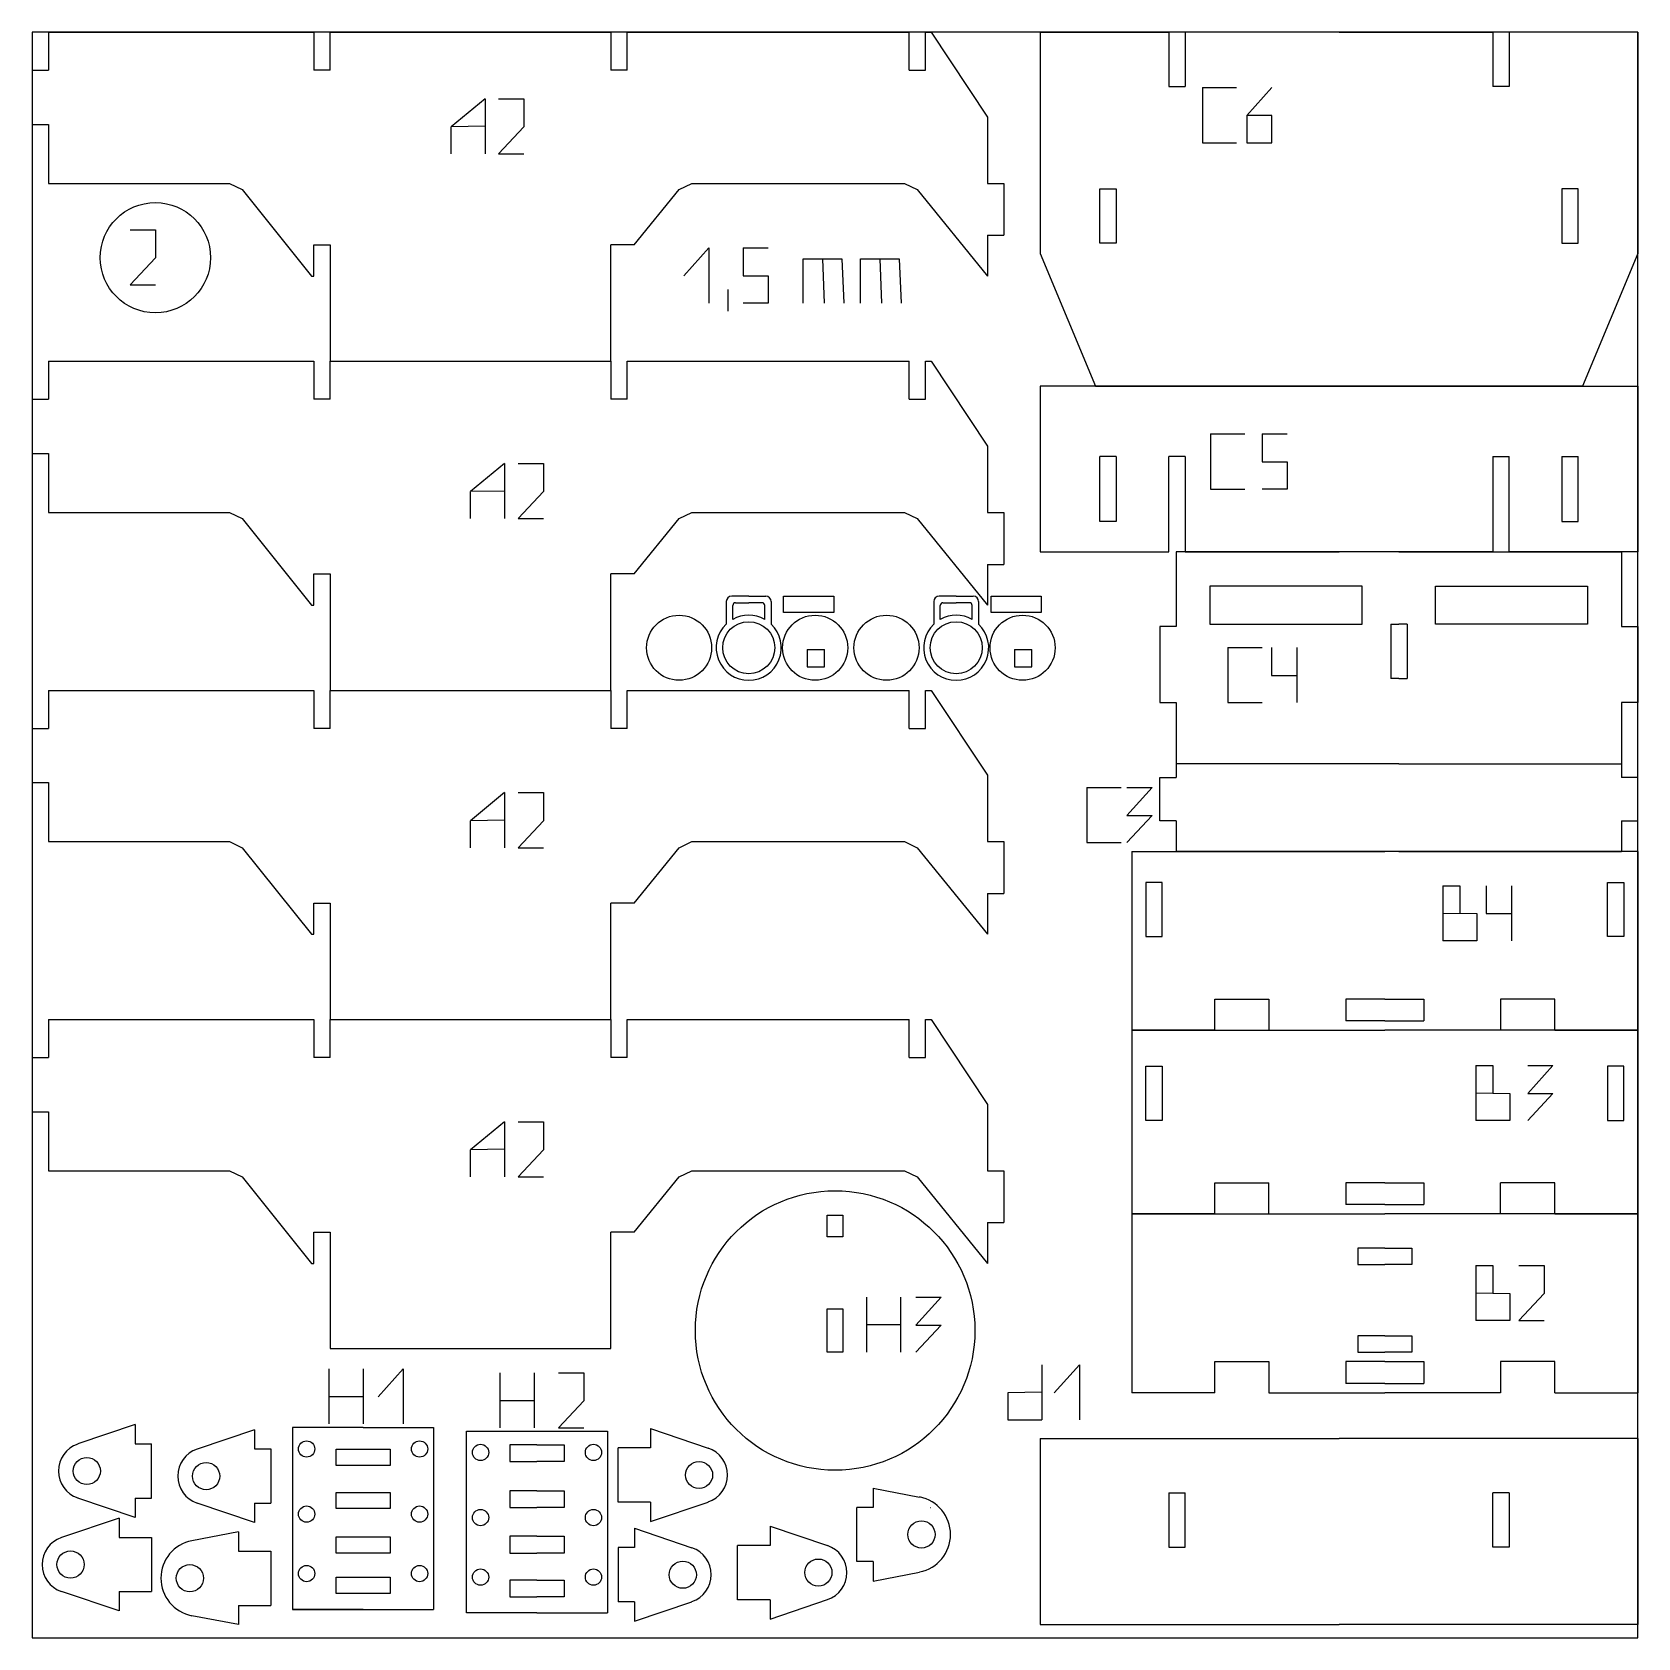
# Model space of a CAD drawing. Header units: millimetres. Extents: x 0 to 148, y 0 to 148.
import ezdxf

# ---------------------------------------------------------------- set-up
doc = ezdxf.new("R2010")
doc.units = ezdxf.units.MM
doc.linetypes.add('K5LT_BASIC', pattern=[0])

# ---------------------------------------------------------------- blocks, each defined once
blk = doc.blocks.new('U0')
at = {"color": 5, "linetype": 'K5LT_BASIC', "true_color": 0x0000ff}
for p, q in [((148, 148), (0, 148)), ((0, 148), (0, 0)), ((148, 0), (148, 148)), ((0, 0), (148, 0))]:
    blk.add_line(p, q, dxfattribs=at)

msp = doc.modelspace()

# ---------------------------------------------------------------- linework, layer by layer
at = {"color": 5, "linetype": 'K5LT_BASIC', "true_color": 0x0000ff}
for p, q in [((1.5, 148), (25.97, 148)), ((1.5, 148), (1.5, 144.5)), ((25.97, 148), (25.97, 144.5)), ((27.47, 144.5), (27.47, 148)), ((27.47, 148), (53.35, 148)), ((53.35, 148), (53.35, 144.5)), ((54.85, 144.5), (54.85, 148)), ((54.85, 148), (80.85, 148)), ((80.85, 144.5), (80.85, 148)), ((82.35, 144.5), (82.35, 148)), ((82.35, 148), (82.86, 148)), ((82.86, 148), (88.07, 140.16)), ((92.91, 148), (104.78, 148)), ((92.91, 148), (92.91, 127.6)), ((104.78, 148), (104.78, 143)), ((120.46, 148), (106.28, 148)), ((106.28, 148), (106.28, 143)), ((120.46, 148), (134.63, 148)), ((134.63, 148), (134.63, 143)), ((148, 148), (136.13, 148)), ((136.13, 148), (136.13, 143)), ((148, 148), (148, 127.6)), ((0, 144.5), (0, 139.5)), ((0, 144.5), (1.5, 144.5)), ((27.47, 144.5), (25.97, 144.5)), ((54.85, 144.5), (53.35, 144.5)), ((80.85, 144.5), (82.35, 144.5)), ((104.78, 143), (106.28, 143)), ((107.87, 142.88), (111.01, 142.88)), ((107.87, 142.88), (107.87, 137.8)), ((114.26, 142.88), (111.95, 140.3)), ((136.13, 143), (134.63, 143)), ((41.75, 141.85), (38.61, 139.27)), ((41.75, 141.85), (41.75, 136.78)), ((43, 141.85), (45.32, 141.85)), ((45.32, 141.85), (45.32, 139.27)), ((0, 139.5), (1.5, 139.5)), ((1.5, 139.5), (1.5, 134.05)), ((41.75, 139.32), (38.61, 139.27)), ((38.61, 136.78), (38.61, 139.27)), ((45.32, 139.27), (43, 136.78)), ((88.07, 140.16), (88.07, 134.05)), ((111.95, 140.3), (111.95, 137.8)), ((114.26, 140.3), (111.95, 140.3)), ((114.26, 137.8), (114.26, 140.3)), ((107.87, 137.8), (111.01, 137.8)), ((111.95, 137.8), (114.26, 137.8)), ((43, 136.78), (45.32, 136.78)), ((1.5, 134.05), (18.19, 134.05)), ((18.19, 134.05), (19.36, 133.49)), ((19.36, 133.49), (25.74, 125.51)), ((55.5, 128.4), (59.63, 133.5)), ((59.63, 133.5), (60.79, 134.05)), ((60.79, 134.05), (80.41, 134.05)), ((80.41, 134.05), (81.57, 133.5)), ((81.57, 133.5), (88.07, 125.51)), ((88.07, 134.05), (89.57, 134.05)), ((89.57, 134.05), (89.57, 129.28)), ((98.42, 128.56), (98.42, 133.56)), ((98.42, 133.56), (99.92, 133.56)), ((99.92, 133.56), (99.92, 128.56)), ((142.49, 133.56), (140.99, 133.56)), ((140.99, 133.56), (140.99, 128.56)), ((142.49, 128.56), (142.49, 133.56)), ((9.04, 129.79), (11.36, 129.79)), ((11.36, 129.79), (11.36, 127.21)), ((88.07, 129.28), (89.57, 129.28)), ((88.07, 129.28), (88.07, 125.51)), ((25.97, 128.4), (27.47, 128.4)), ((25.97, 125.51), (25.97, 128.4)), ((27.47, 128.4), (27.47, 117.67)), ((53.35, 117.67), (53.35, 128.4)), ((55.5, 128.4), (53.35, 128.4)), ((60.06, 125.53), (62.37, 128.11)), ((62.37, 128.11), (62.37, 123.03)), ((65.53, 128.11), (67.85, 128.11)), ((65.53, 128.11), (65.53, 125.53)), ((92.91, 127.6), (98.01, 115.38)), ((99.92, 128.56), (98.42, 128.56)), ((140.99, 128.56), (142.49, 128.56)), ((148, 127.6), (142.9, 115.38)), ((11.36, 127.21), (9.04, 124.71)), ((71.07, 123.03), (71.07, 127.1)), ((71.07, 127.1), (74.63, 127.1)), ((72.85, 127.1), (72.99, 123.03)), ((74.63, 127.1), (74.82, 123.03)), ((76.36, 123.03), (76.36, 127.1)), ((76.36, 127.1), (79.92, 127.1)), ((78.14, 127.1), (78.28, 123.03)), ((79.92, 127.1), (80.11, 123.03)), ((9.04, 124.71), (11.36, 124.71)), ((25.74, 125.51), (25.97, 125.51)), ((27.47, 125.51), (27.47, 117.67)), ((65.53, 125.53), (67.85, 125.53)), ((67.85, 125.53), (67.85, 123.03)), ((64.11, 124.28), (64.11, 122.28)), ((67.85, 123.03), (65.53, 123.03)), ((1.5, 117.67), (25.97, 117.67)), ((1.5, 117.67), (1.5, 114.17)), ((25.97, 117.67), (25.97, 114.17)), ((27.47, 117.67), (53.35, 117.67)), ((27.47, 114.17), (27.47, 117.67)), ((27.47, 117.67), (53.35, 117.67)), ((53.35, 117.67), (53.35, 114.17)), ((54.85, 114.17), (54.85, 117.67)), ((54.85, 117.67), (80.85, 117.67)), ((80.85, 114.17), (80.85, 117.67)), ((82.35, 114.17), (82.35, 117.67)), ((82.35, 117.67), (82.86, 117.67)), ((82.86, 117.67), (88.07, 109.83)), ((0, 114.17), (0, 109.17)), ((0, 114.17), (1.5, 114.17)), ((27.47, 114.17), (25.97, 114.17)), ((54.85, 114.17), (53.35, 114.17)), ((80.85, 114.17), (82.35, 114.17)), ((120.46, 115.38), (92.91, 115.38)), ((92.91, 115.38), (92.91, 100.11)), ((98.01, 115.38), (120.46, 115.38)), ((142.9, 115.38), (120.46, 115.38)), ((120.46, 115.38), (148, 115.38)), ((148, 115.38), (148, 100.11)), ((88.07, 109.83), (88.07, 103.72)), ((108.62, 110.96), (111.76, 110.96)), ((108.62, 110.96), (108.62, 105.88)), ((113.37, 110.96), (115.68, 110.96)), ((113.37, 110.96), (113.37, 108.38)), ((0, 109.17), (1.5, 109.17)), ((1.5, 109.17), (1.5, 103.72)), ((43.55, 108.23), (40.41, 105.65)), ((43.55, 108.23), (43.55, 103.16)), ((44.8, 108.23), (47.12, 108.23)), ((47.12, 108.23), (47.12, 105.65)), ((99.92, 108.88), (98.42, 108.88)), ((98.42, 102.88), (98.42, 108.88)), ((99.92, 108.88), (99.92, 102.88)), ((106.28, 108.88), (104.78, 108.88)), ((104.78, 100.11), (104.78, 108.88)), ((106.28, 108.88), (106.28, 100.11)), ((113.37, 108.38), (115.68, 108.38)), ((115.68, 108.38), (115.68, 105.88)), ((134.63, 108.88), (136.13, 108.88)), ((134.63, 108.88), (134.63, 100.11)), ((136.13, 100.11), (136.13, 108.88)), ((140.99, 108.88), (142.49, 108.88)), ((140.99, 108.88), (140.99, 102.88)), ((142.49, 102.88), (142.49, 108.88)), ((43.55, 105.69), (40.41, 105.65)), ((40.41, 103.16), (40.41, 105.65)), ((47.12, 105.65), (44.8, 103.16)), ((108.62, 105.88), (111.76, 105.88)), ((115.68, 105.88), (113.37, 105.88)), ((1.5, 103.72), (18.19, 103.72)), ((18.19, 103.72), (19.36, 103.16)), ((59.63, 103.16), (60.79, 103.72)), ((60.79, 103.72), (80.41, 103.72)), ((80.41, 103.72), (81.57, 103.17)), ((88.07, 103.72), (89.57, 103.72)), ((89.57, 103.72), (89.57, 98.94)), ((19.36, 103.16), (25.74, 95.18)), ((44.8, 103.16), (47.12, 103.16)), ((55.5, 98.07), (59.63, 103.16)), ((81.57, 103.17), (88.07, 95.18)), ((99.92, 102.88), (98.42, 102.88)), ((140.99, 102.88), (142.49, 102.88)), ((92.91, 100.11), (104.78, 100.11)), ((125.97, 100.11), (105.43, 100.11)), ((105.43, 100.11), (105.43, 93.21)), ((106.28, 100.11), (120.46, 100.11)), ((134.63, 100.11), (120.46, 100.11)), ((125.97, 100.11), (146.5, 100.11)), ((148, 100.11), (136.13, 100.11)), ((146.5, 100.11), (146.5, 93.21)), ((25.97, 98.07), (27.47, 98.07)), ((25.97, 95.18), (25.97, 98.07)), ((27.47, 98.07), (27.47, 87.33)), ((53.35, 87.33), (53.35, 98.07)), ((55.5, 98.07), (53.35, 98.07)), ((88.07, 98.94), (89.57, 98.94)), ((88.07, 98.94), (88.07, 95.18)), ((108.56, 96.93), (108.56, 93.43)), ((122.58, 96.93), (108.56, 96.93)), ((122.58, 93.43), (122.58, 96.93)), ((129.35, 93.43), (129.35, 96.93)), ((129.35, 96.93), (143.37, 96.93)), ((143.37, 96.93), (143.37, 93.43)), ((25.74, 95.18), (25.97, 95.18)), ((27.47, 95.18), (27.47, 87.33)), ((63.98, 95.51), (63.98, 93.43)), ((66.05, 96.01), (64.48, 96.01)), ((64.58, 93.87), (64.58, 95.16)), ((64.83, 95.41), (66.05, 95.41)), ((66.05, 96.01), (67.62, 96.01)), ((67.27, 95.41), (66.05, 95.41)), ((67.52, 93.87), (67.52, 95.16)), ((68.12, 95.51), (68.12, 93.43)), ((69.26, 96.01), (73.89, 96.01)), ((69.26, 94.51), (69.26, 96.01)), ((73.89, 96.01), (73.89, 94.51)), ((83.1, 95.51), (83.1, 93.43)), ((85.17, 96.01), (83.6, 96.01)), ((83.7, 93.87), (83.7, 95.16)), ((83.95, 95.41), (85.17, 95.41)), ((85.17, 96.01), (86.74, 96.01)), ((86.39, 95.41), (85.17, 95.41)), ((86.64, 93.87), (86.64, 95.16)), ((87.24, 95.51), (87.24, 93.43)), ((88.38, 96.01), (93.01, 96.01)), ((88.38, 94.51), (88.38, 96.01)), ((93.01, 96.01), (93.01, 94.51)), ((73.89, 94.51), (69.26, 94.51)), ((93.01, 94.51), (88.38, 94.51)), ((108.56, 93.43), (122.58, 93.43)), ((125.22, 93.43), (125.97, 93.43)), ((125.22, 93.43), (125.22, 88.43)), ((126.72, 93.43), (125.97, 93.43)), ((126.72, 93.43), (126.72, 88.43)), ((143.37, 93.43), (129.35, 93.43)), ((105.43, 93.21), (103.93, 93.21)), ((103.93, 93.21), (103.93, 86.21)), ((146.5, 93.21), (148, 93.21)), ((148, 93.21), (148, 86.21)), ((71.42, 91.11), (71.42, 89.51)), ((71.42, 91.11), (73.02, 91.11)), ((73.02, 89.51), (73.02, 91.11)), ((90.54, 91.11), (90.54, 89.51)), ((90.54, 91.11), (92.14, 91.11)), ((92.14, 89.51), (92.14, 91.11)), ((110.22, 91.29), (113.36, 91.29)), ((110.22, 91.29), (110.22, 86.21)), ((114.24, 91.29), (114.24, 88.71)), ((116.56, 91.29), (116.56, 86.21)), ((71.42, 89.51), (73.02, 89.51)), ((90.54, 89.51), (92.14, 89.51)), ((1.5, 87.33), (25.97, 87.33)), ((1.5, 87.33), (1.5, 83.83)), ((25.97, 87.33), (25.97, 83.83)), ((27.47, 87.33), (53.35, 87.33)), ((27.47, 83.83), (27.47, 87.33)), ((27.47, 87.33), (53.35, 87.33)), ((53.35, 87.33), (53.35, 83.83)), ((54.85, 83.83), (54.85, 87.33)), ((54.85, 87.33), (80.85, 87.33)), ((80.85, 83.83), (80.85, 87.33)), ((82.35, 83.83), (82.35, 87.33)), ((82.35, 87.33), (82.86, 87.33)), ((82.86, 87.33), (88.07, 79.5)), ((114.24, 88.71), (116.56, 88.71)), ((125.97, 88.43), (125.22, 88.43)), ((125.97, 88.43), (126.72, 88.43)), ((103.93, 86.21), (105.43, 86.21)), ((105.43, 86.21), (105.43, 80.56)), ((110.22, 86.21), (113.36, 86.21)), ((148, 86.21), (146.5, 86.21)), ((146.5, 86.21), (146.5, 80.56)), ((0, 83.83), (0, 78.83)), ((0, 83.83), (1.5, 83.83)), ((27.47, 83.83), (25.97, 83.83)), ((54.85, 83.83), (53.35, 83.83)), ((80.85, 83.83), (82.35, 83.83)), ((125.97, 80.56), (105.43, 80.56)), ((125.97, 80.56), (105.43, 80.56)), ((105.43, 80.56), (105.43, 79.3)), ((125.97, 80.56), (146.5, 80.56)), ((125.97, 80.56), (146.5, 80.56)), ((146.5, 80.56), (146.5, 79.3)), ((0, 78.83), (1.5, 78.83)), ((1.5, 78.83), (1.5, 73.39)), ((88.07, 79.5), (88.07, 73.39)), ((103.93, 75.3), (103.93, 79.3)), ((103.93, 79.3), (105.43, 79.3)), ((148, 79.3), (146.5, 79.3)), ((148, 75.3), (148, 79.3)), ((43.55, 77.91), (40.41, 75.32)), ((43.55, 77.91), (43.55, 72.83)), ((44.8, 77.91), (47.12, 77.91)), ((47.12, 77.91), (47.12, 75.32)), ((97.21, 78.38), (100.36, 78.38)), ((97.21, 78.38), (97.21, 73.3)), ((100.91, 78.38), (103.23, 78.38)), ((103.23, 78.38), (100.91, 75.8)), ((100.91, 75.8), (103.23, 75.8)), ((103.23, 75.8), (100.91, 73.3)), ((43.55, 75.37), (40.41, 75.32)), ((40.41, 72.83), (40.41, 75.32)), ((47.12, 75.32), (44.8, 72.83)), ((105.43, 75.3), (103.93, 75.3)), ((105.43, 75.3), (105.43, 72.49)), ((146.5, 75.3), (146.5, 72.49)), ((146.5, 75.3), (148, 75.3)), ((1.5, 73.39), (18.19, 73.39)), ((18.19, 73.39), (19.36, 72.82)), ((19.36, 72.82), (25.74, 64.85)), ((44.8, 72.83), (47.12, 72.83)), ((55.5, 67.73), (59.63, 72.83)), ((59.63, 72.83), (60.79, 73.39)), ((60.79, 73.39), (80.41, 73.39)), ((80.41, 73.39), (81.57, 72.83)), ((81.57, 72.83), (88.07, 64.85)), ((88.07, 73.39), (89.57, 73.39)), ((89.57, 73.39), (89.57, 68.61)), ((97.21, 73.3), (100.36, 73.3)), ((101.36, 72.49), (101.36, 56.01)), ((101.36, 72.49), (124.68, 72.49)), ((125.97, 72.49), (105.43, 72.49)), ((148, 72.49), (124.68, 72.49)), ((125.97, 72.49), (146.5, 72.49)), ((148, 72.49), (148, 56.01)), ((104.14, 69.63), (102.64, 69.63)), ((102.64, 69.63), (102.64, 64.63)), ((104.14, 64.63), (104.14, 69.63)), ((145.21, 69.63), (146.71, 69.63)), ((145.21, 64.63), (145.21, 69.63)), ((146.71, 69.63), (146.71, 64.63)), ((88.07, 68.61), (89.57, 68.61)), ((88.07, 68.61), (88.07, 64.85)), ((130.01, 69.33), (130.01, 64.25)), ((130.01, 69.33), (131.59, 69.33)), ((131.59, 69.33), (131.59, 66.77)), ((134.02, 69.33), (134.02, 66.75)), ((136.34, 69.33), (136.34, 64.25)), ((25.97, 67.73), (27.47, 67.73)), ((25.97, 64.85), (25.97, 67.73)), ((27.47, 67.73), (27.47, 57)), ((53.35, 57), (53.35, 67.73)), ((55.5, 67.73), (53.35, 67.73)), ((130.01, 66.79), (133.16, 66.75)), ((133.16, 66.75), (133.16, 64.25)), ((134.02, 66.75), (136.34, 66.75)), ((25.74, 64.85), (25.97, 64.85)), ((27.47, 64.85), (27.47, 57)), ((102.64, 64.63), (104.14, 64.63)), ((133.16, 64.25), (130.01, 64.25)), ((146.71, 64.63), (145.21, 64.63)), ((109, 58.87), (114, 58.87)), ((109, 56.01), (109, 58.87)), ((114, 58.87), (114, 56.01)), ((124.68, 58.87), (121.08, 58.87)), ((121.08, 58.87), (121.08, 56.87)), ((124.68, 58.87), (128.28, 58.87)), ((128.28, 58.87), (128.28, 56.87)), ((140.35, 58.87), (135.35, 58.87)), ((135.35, 58.87), (135.35, 56.01)), ((140.35, 56.01), (140.35, 58.87)), ((1.5, 57), (25.97, 57)), ((1.5, 57), (1.5, 53.5)), ((25.97, 57), (25.97, 53.5)), ((27.47, 57), (53.35, 57)), ((27.47, 53.5), (27.47, 57)), ((27.47, 57), (53.35, 57)), ((53.35, 57), (53.35, 53.5)), ((54.85, 53.5), (54.85, 57)), ((54.85, 57), (80.85, 57)), ((80.85, 53.5), (80.85, 57)), ((82.35, 53.5), (82.35, 57)), ((82.35, 57), (82.86, 57)), ((82.86, 57), (88.07, 49.16)), ((124.68, 56.87), (121.08, 56.87)), ((124.68, 56.87), (128.28, 56.87)), ((109, 56.01), (101.36, 56.01)), ((101.36, 56.01), (124.68, 56.01)), ((101.36, 56.01), (101.36, 39.08)), ((114, 56.01), (124.68, 56.01)), ((135.35, 56.01), (124.68, 56.01)), ((148, 56.01), (124.68, 56.01)), ((140.35, 56.01), (148, 56.01)), ((148, 56.01), (148, 39.08)), ((0, 53.5), (0, 48.5)), ((0, 53.5), (1.5, 53.5)), ((27.47, 53.5), (25.97, 53.5)), ((54.85, 53.5), (53.35, 53.5)), ((80.85, 53.5), (82.35, 53.5)), ((102.64, 52.69), (104.14, 52.69)), ((102.64, 47.69), (102.64, 52.69)), ((104.14, 52.69), (104.14, 47.69)), ((133.06, 52.77), (133.06, 47.69)), ((133.06, 52.77), (134.63, 52.77)), ((134.63, 52.77), (134.63, 50.21)), ((137.85, 52.77), (140.17, 52.77)), ((140.17, 52.77), (137.85, 50.19)), ((146.71, 52.69), (145.21, 52.69)), ((145.21, 52.69), (145.21, 47.69)), ((146.71, 47.69), (146.71, 52.69)), ((88.07, 49.16), (88.07, 43.05)), ((133.06, 50.23), (136.2, 50.19)), ((136.2, 50.19), (136.2, 47.69)), ((137.85, 50.19), (140.17, 50.19)), ((140.17, 50.19), (137.85, 47.69)), ((0, 48.5), (1.5, 48.5)), ((1.5, 48.5), (1.5, 43.05)), ((43.55, 47.57), (40.41, 44.99)), ((43.55, 47.57), (43.55, 42.5)), ((44.8, 47.57), (47.12, 47.57)), ((47.12, 47.57), (47.12, 44.99)), ((104.14, 47.69), (102.64, 47.69)), ((136.2, 47.69), (133.06, 47.69)), ((145.21, 47.69), (146.71, 47.69)), ((43.55, 45.04), (40.41, 44.99)), ((40.41, 42.5), (40.41, 44.99)), ((47.12, 44.99), (44.8, 42.5)), ((1.5, 43.05), (18.19, 43.05)), ((18.19, 43.05), (19.36, 42.49)), ((59.63, 42.5), (60.79, 43.05)), ((60.79, 43.05), (80.41, 43.05)), ((80.41, 43.05), (81.57, 42.5)), ((88.07, 43.05), (89.57, 43.05)), ((89.57, 43.05), (89.57, 38.28)), ((19.36, 42.49), (25.74, 34.51)), ((44.8, 42.5), (47.12, 42.5)), ((55.5, 37.4), (59.63, 42.5)), ((81.57, 42.5), (88.07, 34.51)), ((109, 41.94), (114, 41.94)), ((109, 39.08), (109, 41.94)), ((114, 39.08), (114, 41.94)), ((124.68, 41.94), (121.08, 41.94)), ((121.08, 41.94), (121.08, 39.94)), ((124.68, 41.94), (128.28, 41.94)), ((128.28, 41.94), (128.28, 39.94)), ((140.35, 41.94), (135.35, 41.94)), ((135.35, 39.08), (135.35, 41.94)), ((140.35, 39.08), (140.35, 41.94)), ((73.29, 38.96), (74.73, 38.96)), ((73.29, 36.96), (73.29, 38.96)), ((74.73, 38.96), (74.73, 36.96)), ((109, 39.08), (101.36, 39.08)), ((101.36, 39.08), (101.36, 22.6)), ((101.36, 39.08), (124.68, 39.08)), ((114, 39.08), (124.68, 39.08)), ((124.68, 39.94), (121.08, 39.94)), ((124.68, 39.94), (128.28, 39.94)), ((135.35, 39.08), (124.68, 39.08)), ((148, 39.08), (124.68, 39.08)), ((140.35, 39.08), (148, 39.08)), ((148, 39.08), (148, 22.6)), ((25.97, 37.4), (27.47, 37.4)), ((25.97, 34.51), (25.97, 37.4)), ((27.47, 37.4), (27.47, 26.67)), ((53.35, 26.67), (53.35, 37.4)), ((55.5, 37.4), (53.35, 37.4)), ((88.07, 38.28), (89.57, 38.28)), ((88.07, 38.28), (88.07, 34.51)), ((74.73, 36.96), (73.29, 36.96)), ((124.68, 35.91), (122.18, 35.91)), ((122.18, 35.91), (122.18, 34.41)), ((124.68, 35.91), (127.18, 35.91)), ((127.18, 35.91), (127.18, 34.41)), ((25.74, 34.51), (25.97, 34.51)), ((27.47, 34.51), (27.47, 26.67)), ((122.18, 34.41), (124.68, 34.41)), ((127.18, 34.41), (124.68, 34.41)), ((133.06, 34.33), (133.06, 29.26)), ((133.06, 34.33), (134.63, 34.33)), ((134.63, 34.33), (134.63, 31.77)), ((137.03, 34.33), (139.35, 34.33)), ((139.35, 34.33), (139.35, 31.75)), ((76.89, 31.4), (76.89, 26.33)), ((80.03, 31.4), (80.03, 26.33)), ((81.45, 31.4), (83.77, 31.4)), ((83.77, 31.4), (81.45, 28.82)), ((133.06, 31.8), (136.2, 31.75)), ((136.2, 31.75), (136.2, 29.26)), ((139.35, 31.75), (137.03, 29.26)), ((73.29, 30.33), (74.73, 30.33)), ((73.29, 26.33), (73.29, 30.33)), ((74.73, 30.33), (74.73, 26.33)), ((76.89, 28.87), (80.03, 28.87)), ((81.45, 28.82), (83.77, 28.82)), ((83.77, 28.82), (81.45, 26.33)), ((136.2, 29.26), (133.06, 29.26)), ((137.03, 29.26), (139.35, 29.26)), ((27.47, 26.67), (53.35, 26.67)), ((124.68, 27.83), (122.18, 27.83)), ((122.18, 27.83), (122.18, 26.33)), ((124.68, 27.83), (127.18, 27.83)), ((127.18, 27.83), (127.18, 26.33)), ((74.73, 26.33), (73.29, 26.33)), ((93.06, 25.18), (93.06, 20.1)), ((94.2, 22.59), (96.52, 25.18)), ((96.52, 25.18), (96.52, 20.1)), ((109, 25.46), (114, 25.46)), ((109, 22.6), (109, 25.46)), ((114, 25.46), (114, 22.6)), ((124.68, 25.46), (121.08, 25.46)), ((121.08, 25.46), (121.08, 23.46)), ((122.18, 26.33), (124.68, 26.33)), ((127.18, 26.33), (124.68, 26.33)), ((124.68, 25.46), (128.28, 25.46)), ((128.28, 25.46), (128.28, 23.46)), ((140.35, 25.46), (135.35, 25.46)), ((135.35, 25.46), (135.35, 22.6)), ((140.35, 22.6), (140.35, 25.46)), ((27.36, 24.8), (27.36, 19.72)), ((30.5, 24.8), (30.5, 19.72)), ((31.89, 22.21), (34.21, 24.8)), ((34.21, 24.8), (34.21, 19.72)), ((43.12, 24.43), (43.12, 19.35)), ((46.26, 24.43), (46.26, 19.35)), ((48.53, 24.43), (50.85, 24.43)), ((50.85, 24.43), (50.85, 21.84)), ((27.36, 22.26), (30.5, 22.26)), ((93.06, 22.64), (89.92, 22.59)), ((89.92, 22.59), (89.92, 20.1)), ((109, 22.6), (101.36, 22.6)), ((114, 22.6), (124.68, 22.6)), ((124.68, 23.46), (121.08, 23.46)), ((124.68, 23.46), (128.28, 23.46)), ((135.35, 22.6), (124.68, 22.6)), ((140.35, 22.6), (148, 22.6)), ((43.12, 21.89), (46.26, 21.89)), ((50.85, 21.84), (48.53, 19.35)), ((9.51, 19.66), (4.2, 17.87)), ((9.51, 19.66), (9.51, 17.88)), ((30.51, 19.38), (24.01, 19.38)), ((24.01, 19.38), (24.01, 2.63)), ((30.51, 19.38), (37.01, 19.38)), ((37.01, 19.38), (37.01, 2.63)), ((48.53, 19.35), (50.85, 19.35)), ((57.01, 19.29), (57.01, 17.51)), ((57.01, 19.29), (62.31, 17.5)), ((89.92, 20.1), (93.06, 20.1)), ((9.51, 17.88), (11.01, 17.88)), ((11.01, 12.88), (11.01, 17.88)), ((20.51, 19.19), (15.2, 17.4)), ((20.51, 19.19), (20.51, 17.41)), ((40.03, 2.32), (40.03, 19.05)), ((40.03, 19.05), (53.03, 19.05)), ((46.53, 17.8), (44.03, 17.8)), ((44.03, 17.8), (44.03, 16.25)), ((46.53, 17.8), (49.03, 17.8)), ((49.03, 17.8), (49.03, 16.25)), ((53.03, 19.05), (53.03, 2.32)), ((92.91, 18.37), (120.46, 18.37)), ((92.91, 18.37), (92.91, 1.22)), ((148, 18.37), (120.46, 18.37)), ((148, 18.37), (148, 1.22)), ((20.51, 17.41), (22.01, 17.41)), ((22.01, 17.41), (22.01, 12.41)), ((28.01, 17.38), (33.01, 17.38)), ((28.01, 15.88), (28.01, 17.38)), ((33.01, 17.38), (33.01, 15.88)), ((57.01, 17.51), (54.01, 17.51)), ((54.01, 12.51), (54.01, 17.51)), ((33.01, 15.88), (28.01, 15.88)), ((44.03, 16.25), (46.53, 16.25)), ((49.03, 16.25), (46.53, 16.25)), ((28.01, 13.41), (33.01, 13.41)), ((28.01, 11.91), (28.01, 13.41)), ((33.01, 13.41), (33.01, 11.91)), ((46.53, 13.56), (44.03, 13.56)), ((44.03, 13.56), (44.03, 12.01)), ((46.53, 13.56), (49.03, 13.56)), ((49.03, 13.56), (49.03, 12.01)), ((77.51, 13.81), (77.51, 12.03)), ((77.51, 13.81), (81.79, 12.98)), ((104.78, 13.37), (106.28, 13.37)), ((104.78, 13.37), (104.78, 8.37)), ((106.28, 8.37), (106.28, 13.37)), ((136.13, 13.37), (134.63, 13.37)), ((134.63, 8.37), (134.63, 13.37)), ((136.13, 13.37), (136.13, 8.37)), ((9.51, 11.1), (4.2, 12.89)), ((9.51, 12.88), (11.01, 12.88)), ((9.51, 12.88), (9.51, 11.1)), ((20.51, 10.63), (15.2, 12.43)), ((20.51, 12.41), (22.01, 12.41)), ((20.51, 12.41), (20.51, 10.63)), ((33.01, 11.91), (28.01, 11.91)), ((44.03, 12.01), (46.53, 12.01)), ((49.03, 12.01), (46.53, 12.01)), ((57.01, 12.51), (54.01, 12.51)), ((57.01, 10.73), (62.31, 12.52)), ((57.01, 12.51), (57.01, 10.73)), ((77.51, 12.03), (76.01, 12.03)), ((76.01, 7.03), (76.01, 12.03)), ((82.77, 12.03), (82.81, 12.01)), ((8.01, 11.04), (2.7, 9.25)), ((8.01, 11.04), (8.01, 9.26)), ((8.01, 9.26), (11.01, 9.26)), ((11.01, 9.26), (11.01, 4.26)), ((19.01, 9.78), (14.72, 8.96)), ((19.01, 9.78), (19.01, 8)), ((28.01, 9.3), (33.01, 9.3)), ((28.01, 7.8), (28.01, 9.3)), ((33.01, 9.3), (33.01, 7.8)), ((46.53, 9.37), (44.03, 9.37)), ((44.03, 9.37), (44.03, 7.82)), ((46.53, 9.37), (49.03, 9.37)), ((49.03, 9.37), (49.03, 7.82)), ((55.51, 10.1), (55.51, 8.32)), ((55.51, 10.1), (60.81, 8.3)), ((68.01, 10.3), (68.01, 8.52)), ((68.01, 10.3), (73.31, 8.5)), ((19.01, 8), (22.01, 8)), ((22.01, 8), (22.01, 3)), ((33.01, 7.8), (28.01, 7.8)), ((44.03, 7.82), (46.53, 7.82)), ((49.03, 7.82), (46.53, 7.82)), ((55.51, 8.32), (54.01, 8.32)), ((54.01, 8.32), (54.01, 3.32)), ((68.01, 8.52), (65.01, 8.52)), ((65.01, 3.52), (65.01, 8.52)), ((104.78, 8.37), (106.28, 8.37)), ((136.13, 8.37), (134.63, 8.37)), ((77.51, 7.03), (76.01, 7.03)), ((77.51, 7.03), (77.51, 5.24)), ((77.51, 5.24), (81.79, 6.07)), ((28.01, 5.6), (33.01, 5.6)), ((28.01, 4.1), (28.01, 5.6)), ((33.01, 5.6), (33.01, 4.1)), ((46.53, 5.32), (44.03, 5.32)), ((44.03, 5.32), (44.03, 3.77)), ((46.53, 5.32), (49.03, 5.32)), ((49.03, 5.32), (49.03, 3.77)), ((8.01, 2.48), (2.7, 4.27)), ((8.01, 4.26), (11.01, 4.26)), ((8.01, 4.26), (8.01, 2.48)), ((19.01, 3), (22.01, 3)), ((19.01, 3), (19.01, 1.22)), ((33.01, 4.1), (28.01, 4.1)), ((44.03, 3.77), (46.53, 3.77)), ((49.03, 3.77), (46.53, 3.77)), ((55.51, 3.32), (54.01, 3.32)), ((55.51, 1.54), (60.81, 3.33)), ((55.51, 3.32), (55.51, 1.54)), ((68.01, 3.52), (65.01, 3.52)), ((68.01, 1.74), (73.31, 3.53)), ((68.01, 3.52), (68.01, 1.74)), ((19.01, 1.22), (14.72, 2.04)), ((30.51, 2.63), (24.01, 2.63)), ((24.01, 2.63), (37.01, 2.63)), ((46.53, 2.32), (40.03, 2.32)), ((46.53, 2.32), (53.03, 2.32)), ((92.91, 1.22), (120.46, 1.22)), ((148, 1.22), (120.46, 1.22))]:
    msp.add_line(p, q, dxfattribs=at)
for centre, radius in [((11.36, 127.21), 5.08), ((59.63, 91.26), 3), ((66.05, 91.26), 2.4), ((72.17, 91.26), 3), ((78.75, 91.26), 3), ((85.17, 91.26), 2.4), ((91.29, 91.26), 3), ((74.01, 28.33), 12.88), ((25.3, 17.41), 0.75), ((35.71, 17.41), 0.75), ((41.33, 17.09), 0.75), ((51.74, 17.09), 0.75), ((5.04, 15.38), 1.25), ((16.04, 14.91), 1.25), ((61.47, 15.01), 1.25), ((25.3, 11.41), 0.75), ((35.71, 11.41), 0.75), ((41.33, 11.09), 0.75), ((51.74, 11.09), 0.75), ((81.97, 9.53), 1.25), ((3.54, 6.76), 1.25), ((14.54, 5.5), 1.25), ((25.3, 5.93), 0.75), ((35.71, 5.93), 0.75), ((41.33, 5.6), 0.75), ((51.74, 5.6), 0.75), ((59.97, 5.82), 1.25), ((72.47, 6.02), 1.25)]:
    msp.add_circle(centre, radius, dxfattribs=at)
for centre, radius, start, end in [((64.48, 95.51), 0.5, 90, 180), ((64.83, 95.16), 0.25, 90, 180), ((67.27, 95.16), 0.25, 0, 90), ((67.62, 95.51), 0.5, 0, 90), ((83.6, 95.51), 0.5, 90, 180), ((83.95, 95.16), 0.25, 90, 180), ((86.39, 95.16), 0.25, 0, 90), ((86.74, 95.51), 0.5, 0, 90), ((66.05, 91.26), 3, 133.6149, 46.3851), ((66.05, 91.26), 3, 60.672, 119.328), ((85.17, 91.26), 3, 133.6149, 46.3851), ((85.17, 91.26), 3, 60.672, 119.328), ((5.04, 15.38), 2.62, 108.702, 251.298), ((16.04, 14.91), 2.62, 108.702, 251.298), ((61.47, 15.01), 2.62, 288.702, 71.298), ((81.13, 9.53), 3.52, 280.9018, 79.0982), ((3.54, 6.76), 2.62, 108.702, 251.298), ((15.39, 5.5), 3.52, 100.9018, 259.0982), ((59.97, 5.82), 2.62, 288.702, 71.298), ((72.47, 6.02), 2.62, 288.702, 71.298)]:
    msp.add_arc(centre, radius, start, end, dxfattribs=at)

# ---------------------------------------------------------------- block references
msp.add_blockref('U0', (0, 0))

doc.saveas('drawing.dxf')
